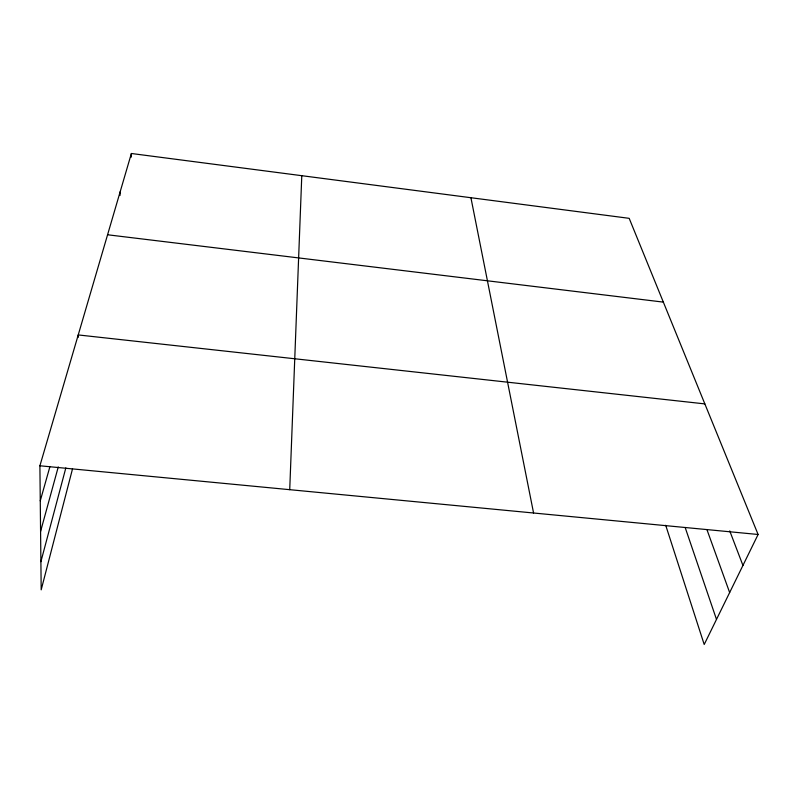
<?xml version="1.0" encoding="UTF-8"?>
<svg xmlns="http://www.w3.org/2000/svg" width="798" height="798" viewBox="0 0 798 798"><rect width="100%" height="100%" fill="white"/><g stroke="black" fill="none" stroke-linecap="round" stroke-linejoin="round"><path stroke-width="1.2" d="M78.204 337.384L78.234 334.931L704.853 403.898M120.029 195.43L120.159 191.819M289.724 489.673L301.784 175.69M131.231 157.136L131.381 153.495L629.183 218.333L758.1 534.48L704.205 644.505L665.702 525.264M72.528 468.835L41.187 589.842L39.9 465.783L131.381 153.495M40.898 561.692L65.845 467.887M40.578 531.458L58.264 466.92M40.259 500.835L49.955 466.521M39.9 465.783L758.1 534.48M107.58 234.772L663.347 302.113M729.741 530.909L742.938 565.433M707.078 530.002L729.651 592.545M685.163 527.478L716.494 619.408M470.92 197.714L533.573 513.004"/></g></svg>
